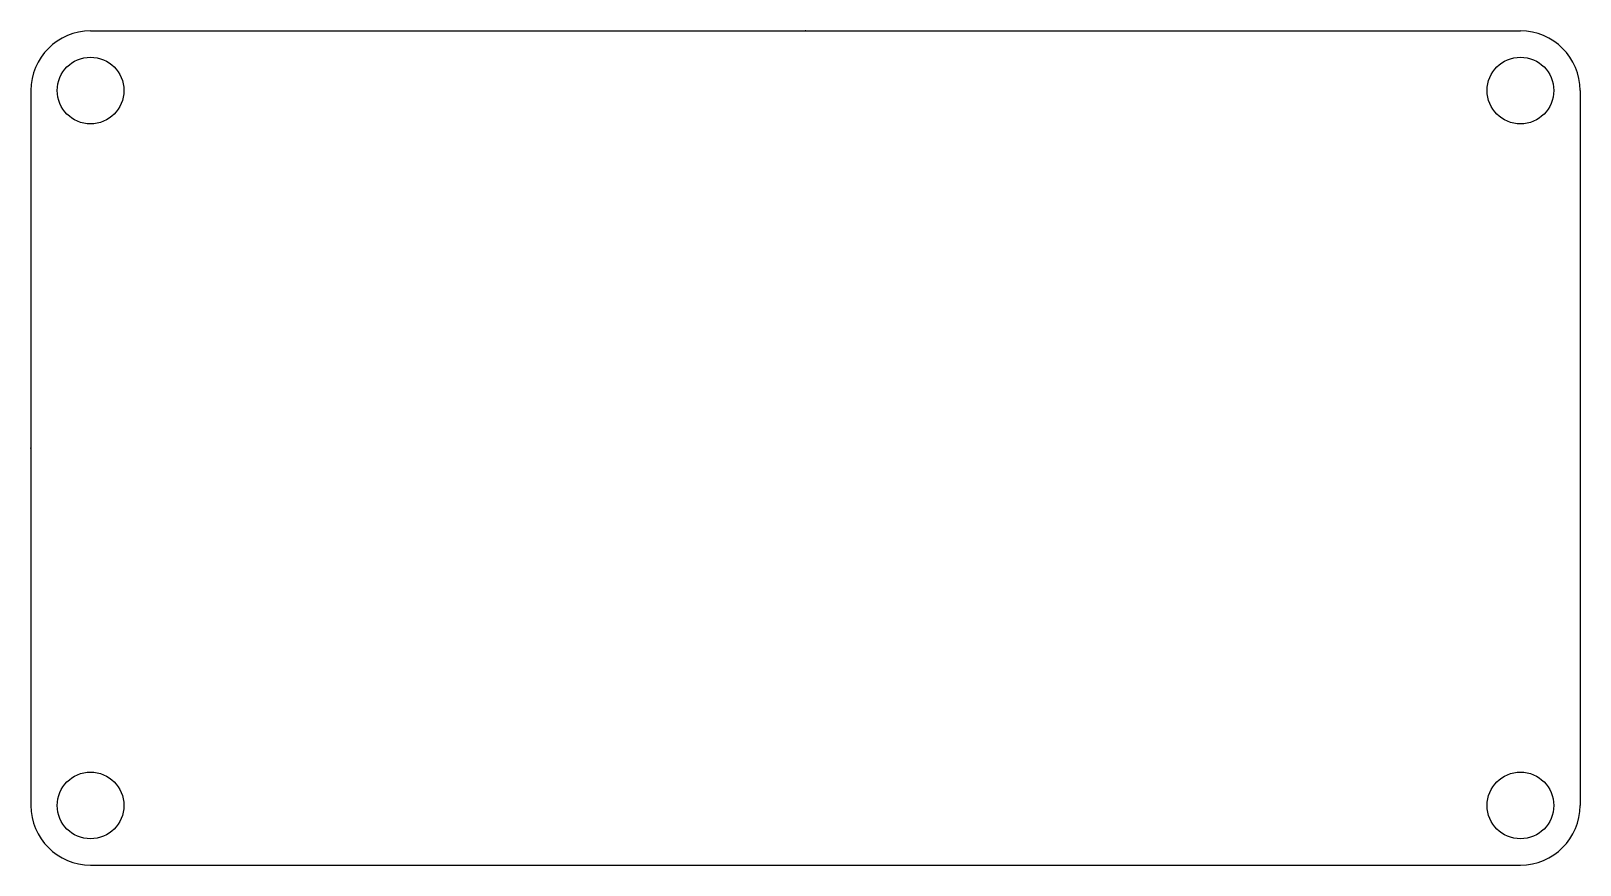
# Model space of a CAD drawing. Header units: millimetres. Extents: x -41.3 to 41.3, y -22.2 to 22.2.
import ezdxf

# ---------------------------------------------------------------- set-up
doc = ezdxf.new("R2010")
doc.units = ezdxf.units.MM
doc.header["$PDSIZE"] = -1

msp = doc.modelspace()

# ---------------------------------------------------------------- linework, layer by layer
at = {"color": 7, "linetype": 'Continuous'}
for p, q in [((-38.1, 22.225), (38.1, 22.225)), ((-41.275, 19.05), (-41.275, -19.05)), ((41.275, 19.05), (41.275, -19.05)), ((-38.1, -22.225), (38.1, -22.225))]:
    msp.add_line(p, q, dxfattribs=at)
for centre in [(-38.1, 19.05), (38.1, 19.05), (-38.1, -19.05), (38.1, -19.05)]:
    msp.add_circle(centre, 1.778, dxfattribs=at)
for centre, start, end in [((-38.1, 19.05), 90, 180), ((38.1, 19.05), 0, 90), ((-38.1, -19.05), 180, 270), ((38.1, -19.05), 270, 0)]:
    msp.add_arc(centre, 3.175, start, end, dxfattribs=at)
for p in [(0, 22.225), (-41.275, 0)]:
    msp.add_point(p, dxfattribs=at)

doc.saveas('drawing.dxf')
